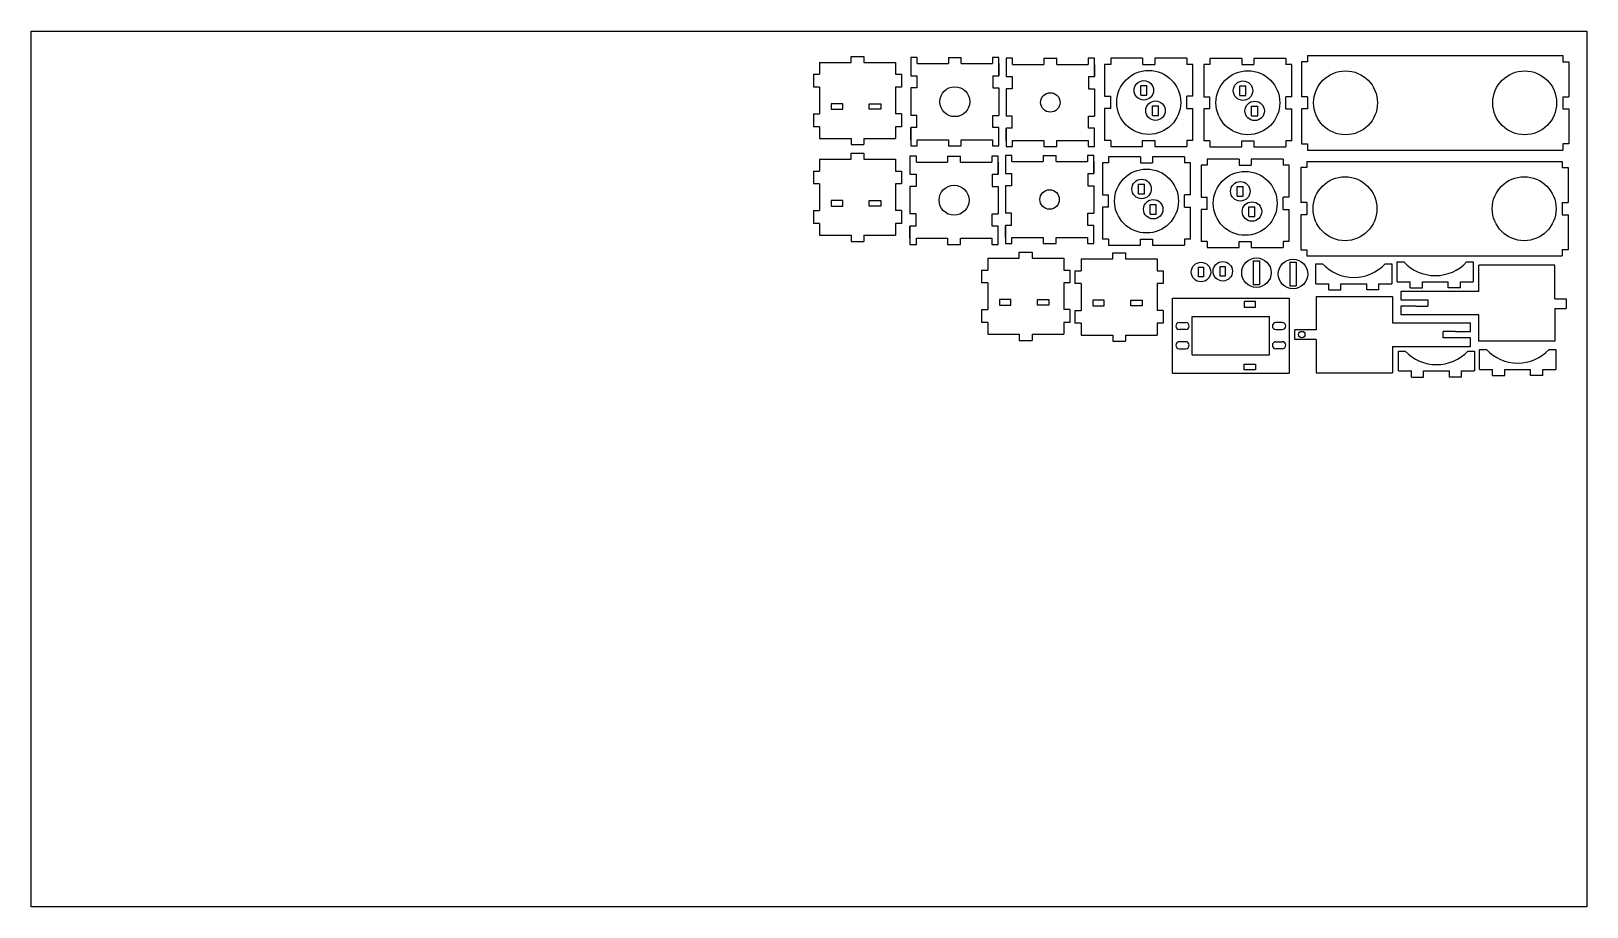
# Model space of a CAD drawing. Header units: inches. Extents: x 0 to 32, y -18 to 0.
import ezdxf

# ---------------------------------------------------------------- set-up
doc = ezdxf.new("R2010")
doc.units = ezdxf.units.IN
doc.header["$MEASUREMENT"] = 0
doc.layers.add('SLD-0', color=179, linetype='Continuous')

msp = doc.modelspace()

# ---------------------------------------------------------------- linework, layer by layer
at = {"color": 1}
for p, q in [((26.254, -0.504), (31.502, -0.504)), ((26.254, -2.444), (31.502, -2.444)), ((26.243, -2.68), (31.492, -2.68)), ((26.243, -4.62), (31.492, -4.62)), ((27.991, -4.782), (27.991, -5.192)), ((29.664, -4.744), (29.664, -5.154)), ((25.139, -4.902), (25.139, -5.027)), ((25.267, -4.902), (25.267, -5.027)), ((25.892, -4.929), (25.892, -5.054)), ((26.021, -4.929), (26.021, -5.054)), ((31.343, -4.807), (29.778, -4.807)), ((29.578, -5.349), (28.17, -5.349)), ((29.778, -5.349), (29.578, -5.349)), ((26.434, -5.456), (27.999, -5.456)), ((28.48, -5.525), (28.73, -5.525)), ((28.48, -5.653), (28.73, -5.653)), ((31.343, -5.698), (31.343, -6.372)), ((27.999, -5.998), (28.199, -5.998)), ((29.578, -5.83), (28.17, -5.83)), ((28.199, -5.998), (29.607, -5.998)), ((29.778, -5.83), (29.578, -5.83)), ((29.297, -6.175), (29.047, -6.175)), ((29.297, -6.303), (29.047, -6.303)), ((31.343, -6.372), (29.778, -6.372)), ((27.999, -6.479), (28.199, -6.479)), ((28.199, -6.479), (29.607, -6.479)), ((29.69, -6.575), (29.69, -6.985)), ((31.359, -6.545), (31.359, -6.955)), ((26.434, -7.025), (27.999, -7.025))]:
    msp.add_line(p, q, dxfattribs=at)
msp.add_lwpolyline([(0, 0), (32, 0), (32, -18), (0, -18)], close=True)
at = {"layer": 'SLD-0', "color": 1}
for p, q in [((16.866, -0.518), (17.13, -0.518)), ((16.866, -0.643), (16.866, -0.518)), ((17.13, -0.518), (17.13, -0.643)), ((18.224, -0.543), (18.092, -0.543)), ((18.092, -0.543), (18.092, -0.918)), ((18.224, -0.668), (18.224, -0.543)), ((18.867, -0.543), (19.131, -0.543)), ((18.867, -0.543), (18.867, -0.668)), ((19.131, -0.668), (19.131, -0.543)), ((19.906, -0.543), (19.774, -0.543)), ((19.774, -0.543), (19.774, -0.668)), ((19.906, -0.918), (19.906, -0.543)), ((20.189, -0.558), (20.057, -0.558)), ((20.057, -0.558), (20.057, -0.933)), ((20.189, -0.683), (20.189, -0.558)), ((20.832, -0.558), (21.096, -0.558)), ((20.832, -0.558), (20.832, -0.683)), ((21.096, -0.683), (21.096, -0.558)), ((21.872, -0.558), (21.74, -0.558)), ((21.74, -0.558), (21.74, -0.683)), ((21.872, -0.933), (21.872, -0.558)), ((22.863, -0.558), (22.206, -0.558)), ((22.206, -0.558), (22.206, -0.683)), ((22.863, -0.558), (22.863, -0.683)), ((23.113, -0.558), (23.113, -0.683)), ((23.77, -0.558), (23.113, -0.558)), ((23.77, -0.558), (23.77, -0.683)), ((24.902, -0.565), (24.245, -0.565)), ((24.245, -0.565), (24.245, -0.689)), ((24.902, -0.565), (24.902, -0.689)), ((25.152, -0.565), (25.152, -0.689)), ((25.809, -0.565), (25.152, -0.565)), ((25.809, -0.565), (25.809, -0.689)), ((26.129, -0.629), (26.129, -1.349)), ((26.129, -0.629), (26.129, -1.349)), ((26.254, -0.629), (26.129, -0.629)), ((26.254, -0.504), (26.254, -0.629)), ((31.502, -0.504), (31.502, -0.629)), ((31.502, -0.629), (31.627, -0.629)), ((31.627, -0.629), (31.627, -1.349)), ((31.627, -0.629), (31.627, -1.349)), ((16.091, -0.885), (16.091, -1.149)), ((16.091, -0.885), (16.216, -0.885)), ((16.216, -0.643), (16.866, -0.643)), ((16.216, -0.643), (16.216, -0.885)), ((17.13, -0.643), (17.781, -0.643)), ((17.781, -0.643), (17.781, -0.885)), ((17.781, -0.885), (17.906, -0.885)), ((17.906, -0.885), (17.906, -1.149)), ((18.092, -0.668), (18.092, -0.918)), ((18.092, -0.918), (18.217, -0.918)), ((18.217, -0.918), (18.217, -1.168)), ((18.224, -0.668), (18.867, -0.668)), ((19.131, -0.668), (19.774, -0.668)), ((19.781, -0.918), (19.781, -1.168)), ((19.781, -0.918), (19.906, -0.918)), ((19.906, -0.668), (19.906, -0.918)), ((20.057, -0.683), (20.057, -0.933)), ((20.057, -0.933), (20.182, -0.933)), ((20.182, -0.933), (20.182, -1.183)), ((20.189, -0.683), (20.832, -0.683)), ((21.096, -0.683), (21.74, -0.683)), ((21.747, -0.933), (21.747, -1.183)), ((21.747, -0.933), (21.872, -0.933)), ((21.872, -0.683), (21.872, -0.933)), ((22.081, -0.683), (22.081, -1.34)), ((22.206, -0.683), (22.081, -0.683)), ((22.863, -0.683), (23.113, -0.683)), ((23.895, -0.683), (23.77, -0.683)), ((23.895, -1.34), (23.895, -0.683)), ((24.12, -0.689), (24.12, -1.347)), ((24.245, -0.689), (24.12, -0.689)), ((24.902, -0.689), (25.152, -0.689)), ((25.934, -0.689), (25.809, -0.689)), ((25.934, -1.347), (25.934, -0.689)), ((16.216, -1.149), (16.091, -1.149)), ((16.216, -1.149), (16.216, -1.7)), ((17.781, -1.149), (17.781, -1.7)), ((17.906, -1.149), (17.781, -1.149)), ((18.092, -1.168), (18.092, -1.732)), ((18.217, -1.168), (18.092, -1.168)), ((19.781, -1.168), (19.906, -1.168)), ((19.906, -1.168), (19.906, -1.732)), ((20.057, -1.183), (20.057, -1.747)), ((20.182, -1.183), (20.057, -1.183)), ((21.747, -1.183), (21.872, -1.183)), ((21.872, -1.183), (21.872, -1.747)), ((22.825, -1.316), (22.825, -1.119)), ((22.825, -1.119), (22.95, -1.119)), ((22.95, -1.316), (22.95, -1.119)), ((24.863, -1.322), (24.863, -1.125)), ((24.863, -1.125), (24.988, -1.125)), ((24.988, -1.322), (24.988, -1.125)), ((16.693, -1.492), (16.457, -1.492)), ((16.457, -1.492), (16.457, -1.607)), ((16.693, -1.607), (16.693, -1.492)), ((17.24, -1.607), (17.24, -1.492)), ((17.24, -1.492), (17.476, -1.492)), ((17.476, -1.492), (17.476, -1.607)), ((22.081, -1.34), (22.206, -1.34)), ((22.081, -1.59), (22.081, -2.248)), ((22.206, -1.59), (22.081, -1.59)), ((22.206, -1.59), (22.206, -1.34)), ((22.825, -1.316), (22.95, -1.316)), ((23.065, -1.732), (23.065, -1.536)), ((23.065, -1.536), (23.19, -1.536)), ((23.19, -1.732), (23.19, -1.536)), ((23.77, -1.59), (23.77, -1.34)), ((23.895, -1.34), (23.77, -1.34)), ((23.77, -1.59), (23.895, -1.59)), ((23.895, -2.248), (23.895, -1.59)), ((24.12, -1.347), (24.245, -1.347)), ((24.12, -1.597), (24.12, -2.254)), ((24.245, -1.597), (24.12, -1.597)), ((24.245, -1.597), (24.245, -1.347)), ((24.863, -1.322), (24.988, -1.322)), ((25.104, -1.739), (25.104, -1.542)), ((25.104, -1.542), (25.229, -1.542)), ((25.229, -1.739), (25.229, -1.542)), ((25.809, -1.597), (25.809, -1.347)), ((25.934, -1.347), (25.809, -1.347)), ((25.809, -1.597), (25.934, -1.597)), ((25.934, -2.254), (25.934, -1.597)), ((26.254, -1.349), (26.129, -1.349)), ((26.254, -1.599), (26.129, -1.599)), ((26.129, -1.599), (26.129, -2.319)), ((26.129, -1.599), (26.129, -2.319)), ((26.254, -1.349), (26.254, -1.599)), ((26.254, -1.349), (26.254, -1.599)), ((31.502, -1.349), (31.502, -1.599)), ((31.502, -1.349), (31.627, -1.349)), ((31.502, -1.349), (31.502, -1.599)), ((31.502, -1.599), (31.627, -1.599)), ((31.627, -1.599), (31.627, -2.319)), ((31.627, -1.599), (31.627, -2.319)), ((16.091, -1.7), (16.091, -1.964)), ((16.091, -1.7), (16.216, -1.7)), ((16.457, -1.607), (16.693, -1.607)), ((17.476, -1.607), (17.24, -1.607)), ((17.906, -1.7), (17.781, -1.7)), ((17.906, -1.7), (17.906, -1.964)), ((18.217, -1.732), (18.092, -1.732)), ((18.217, -1.982), (18.217, -1.732)), ((19.781, -1.982), (19.781, -1.732)), ((19.781, -1.732), (19.906, -1.732)), ((20.182, -1.747), (20.057, -1.747)), ((20.182, -1.997), (20.182, -1.747)), ((21.747, -1.997), (21.747, -1.747)), ((21.747, -1.747), (21.872, -1.747)), ((23.065, -1.732), (23.19, -1.732)), ((25.104, -1.739), (25.229, -1.739)), ((16.216, -1.964), (16.091, -1.964)), ((16.216, -1.964), (16.216, -2.207)), ((16.216, -2.207), (16.866, -2.207)), ((16.866, -2.207), (16.866, -2.332)), ((17.13, -2.207), (17.781, -2.207)), ((17.13, -2.207), (17.13, -2.332)), ((17.781, -1.964), (17.781, -2.207)), ((17.906, -1.964), (17.781, -1.964)), ((18.092, -2.232), (18.092, -1.982)), ((18.217, -1.982), (18.092, -1.982)), ((18.092, -1.982), (18.092, -2.357)), ((18.224, -2.232), (18.867, -2.232)), ((18.224, -2.357), (18.224, -2.232)), ((18.867, -2.232), (18.867, -2.357)), ((19.131, -2.232), (19.774, -2.232)), ((19.131, -2.357), (19.131, -2.232)), ((19.774, -2.232), (19.774, -2.357)), ((19.906, -1.982), (19.781, -1.982)), ((19.906, -2.232), (19.906, -1.982)), ((19.906, -2.357), (19.906, -1.982)), ((20.057, -2.247), (20.057, -1.997)), ((20.182, -1.997), (20.057, -1.997)), ((20.057, -1.997), (20.057, -2.372)), ((21.872, -1.997), (21.747, -1.997)), ((21.872, -2.247), (21.872, -1.997)), ((21.872, -2.372), (21.872, -1.997)), ((16.866, -2.332), (17.13, -2.332)), ((16.866, -2.507), (17.13, -2.507)), ((16.866, -2.632), (16.866, -2.507)), ((17.13, -2.507), (17.13, -2.632)), ((18.092, -2.357), (18.224, -2.357)), ((18.867, -2.357), (19.131, -2.357)), ((19.774, -2.357), (19.906, -2.357)), ((20.174, -2.553), (20.042, -2.553)), ((20.042, -2.553), (20.042, -2.928)), ((20.057, -2.372), (20.189, -2.372)), ((20.174, -2.678), (20.174, -2.553)), ((20.189, -2.247), (20.832, -2.247)), ((20.189, -2.372), (20.189, -2.247)), ((20.817, -2.553), (21.081, -2.553)), ((20.817, -2.553), (20.817, -2.678)), ((20.832, -2.247), (20.832, -2.372)), ((20.832, -2.372), (21.096, -2.372)), ((21.081, -2.678), (21.081, -2.553)), ((21.096, -2.247), (21.74, -2.247)), ((21.096, -2.372), (21.096, -2.247)), ((21.857, -2.553), (21.725, -2.553)), ((21.725, -2.553), (21.725, -2.678)), ((21.74, -2.247), (21.74, -2.372)), ((21.74, -2.372), (21.872, -2.372)), ((21.857, -2.928), (21.857, -2.553)), ((22.206, -2.248), (22.081, -2.248)), ((22.206, -2.248), (22.206, -2.373)), ((22.206, -2.373), (22.863, -2.373)), ((22.863, -2.373), (22.863, -2.248)), ((22.863, -2.248), (23.113, -2.248)), ((23.113, -2.248), (23.113, -2.373)), ((23.113, -2.373), (23.77, -2.373)), ((23.895, -2.248), (23.77, -2.248)), ((23.77, -2.248), (23.77, -2.373)), ((24.245, -2.254), (24.12, -2.254)), ((24.245, -2.254), (24.245, -2.379)), ((24.245, -2.379), (24.902, -2.379)), ((24.902, -2.379), (24.902, -2.254)), ((24.902, -2.254), (25.152, -2.254)), ((25.152, -2.254), (25.152, -2.379)), ((25.152, -2.379), (25.809, -2.379)), ((25.934, -2.254), (25.809, -2.254)), ((25.809, -2.254), (25.809, -2.379)), ((26.129, -2.319), (26.254, -2.319)), ((26.254, -2.319), (26.254, -2.444)), ((31.627, -2.319), (31.502, -2.319)), ((31.502, -2.319), (31.502, -2.444)), ((16.091, -2.875), (16.091, -3.139)), ((16.091, -2.875), (16.216, -2.875)), ((16.216, -2.632), (16.866, -2.632)), ((16.216, -2.632), (16.216, -2.875)), ((17.13, -2.632), (17.781, -2.632)), ((17.781, -2.632), (17.781, -2.875)), ((17.781, -2.875), (17.906, -2.875)), ((17.906, -2.875), (17.906, -3.139)), ((18.209, -2.568), (18.077, -2.568)), ((18.077, -2.568), (18.077, -2.943)), ((18.077, -2.693), (18.077, -2.943)), ((18.209, -2.693), (18.209, -2.568)), ((18.209, -2.693), (18.852, -2.693)), ((18.852, -2.568), (19.116, -2.568)), ((18.852, -2.568), (18.852, -2.693)), ((19.116, -2.693), (19.116, -2.568)), ((19.116, -2.693), (19.759, -2.693)), ((19.891, -2.568), (19.759, -2.568)), ((19.759, -2.568), (19.759, -2.693)), ((19.891, -2.943), (19.891, -2.568)), ((19.891, -2.693), (19.891, -2.943)), ((20.042, -2.678), (20.042, -2.928)), ((20.174, -2.678), (20.817, -2.678)), ((21.081, -2.678), (21.725, -2.678)), ((21.857, -2.678), (21.857, -2.928)), ((22.035, -2.71), (22.035, -3.367)), ((22.16, -2.71), (22.035, -2.71)), ((22.817, -2.585), (22.16, -2.585)), ((22.16, -2.585), (22.16, -2.71)), ((22.817, -2.585), (22.817, -2.71)), ((22.817, -2.71), (23.067, -2.71)), ((23.067, -2.585), (23.067, -2.71)), ((23.724, -2.585), (23.067, -2.585)), ((23.724, -2.585), (23.724, -2.71)), ((23.849, -2.71), (23.724, -2.71)), ((23.849, -3.367), (23.849, -2.71)), ((24.065, -2.757), (24.065, -3.415)), ((24.189, -2.757), (24.065, -2.757)), ((24.847, -2.633), (24.189, -2.633)), ((24.189, -2.633), (24.189, -2.757)), ((24.847, -2.633), (24.847, -2.757)), ((24.847, -2.757), (25.097, -2.757)), ((25.097, -2.633), (25.097, -2.757)), ((25.754, -2.633), (25.097, -2.633)), ((25.754, -2.633), (25.754, -2.757)), ((25.879, -2.757), (25.754, -2.757)), ((25.879, -3.415), (25.879, -2.757)), ((26.118, -2.805), (26.118, -3.525)), ((26.118, -2.805), (26.118, -3.525)), ((26.243, -2.805), (26.118, -2.805)), ((26.243, -2.68), (26.243, -2.805)), ((31.492, -2.68), (31.492, -2.805)), ((31.492, -2.805), (31.617, -2.805)), ((31.617, -2.805), (31.617, -3.525)), ((31.617, -2.805), (31.617, -3.525)), ((16.216, -3.139), (16.091, -3.139)), ((16.216, -3.139), (16.216, -3.689)), ((17.781, -3.139), (17.781, -3.689)), ((17.906, -3.139), (17.781, -3.139)), ((18.077, -2.943), (18.202, -2.943)), ((18.077, -3.193), (18.077, -3.758)), ((18.202, -3.193), (18.077, -3.193)), ((18.202, -2.943), (18.202, -3.193)), ((19.766, -2.943), (19.766, -3.193)), ((19.766, -2.943), (19.891, -2.943)), ((19.766, -3.193), (19.891, -3.193)), ((19.891, -3.193), (19.891, -3.758)), ((20.042, -2.928), (20.167, -2.928)), ((20.042, -3.178), (20.042, -3.743)), ((20.167, -3.178), (20.042, -3.178)), ((20.167, -2.928), (20.167, -3.178)), ((21.732, -2.928), (21.732, -3.178)), ((21.732, -2.928), (21.857, -2.928)), ((21.732, -3.178), (21.857, -3.178)), ((21.857, -3.178), (21.857, -3.743)), ((22.778, -3.342), (22.778, -3.146)), ((22.778, -3.146), (22.903, -3.146)), ((22.903, -3.342), (22.903, -3.146)), ((24.808, -3.39), (24.808, -3.193)), ((24.808, -3.193), (24.933, -3.193)), ((24.933, -3.39), (24.933, -3.193)), ((16.693, -3.481), (16.457, -3.481)), ((16.457, -3.481), (16.457, -3.596)), ((16.693, -3.596), (16.693, -3.481)), ((17.24, -3.596), (17.24, -3.481)), ((17.24, -3.481), (17.476, -3.481)), ((17.476, -3.481), (17.476, -3.596)), ((22.035, -3.367), (22.16, -3.367)), ((22.16, -3.617), (22.16, -3.367)), ((22.778, -3.342), (22.903, -3.342)), ((23.724, -3.617), (23.724, -3.367)), ((23.849, -3.367), (23.724, -3.367)), ((24.065, -3.415), (24.189, -3.415)), ((24.189, -3.665), (24.189, -3.415)), ((24.808, -3.39), (24.933, -3.39)), ((25.754, -3.665), (25.754, -3.415)), ((25.879, -3.415), (25.754, -3.415)), ((16.091, -3.689), (16.091, -3.953)), ((16.091, -3.689), (16.216, -3.689)), ((16.457, -3.596), (16.693, -3.596)), ((17.476, -3.596), (17.24, -3.596)), ((17.906, -3.689), (17.781, -3.689)), ((17.906, -3.689), (17.906, -3.953)), ((18.202, -3.758), (18.077, -3.758)), ((18.202, -4.008), (18.202, -3.758)), ((19.766, -4.008), (19.766, -3.758)), ((19.766, -3.758), (19.891, -3.758)), ((20.167, -3.743), (20.042, -3.743)), ((20.167, -3.993), (20.167, -3.743)), ((21.732, -3.993), (21.732, -3.743)), ((21.732, -3.743), (21.857, -3.743)), ((22.035, -3.617), (22.035, -4.275)), ((22.16, -3.617), (22.035, -3.617)), ((23.019, -3.759), (23.019, -3.562)), ((23.019, -3.562), (23.144, -3.562)), ((23.019, -3.759), (23.144, -3.759)), ((23.144, -3.759), (23.144, -3.562)), ((23.724, -3.617), (23.849, -3.617)), ((23.849, -4.275), (23.849, -3.617)), ((24.065, -3.665), (24.065, -4.322)), ((24.189, -3.665), (24.065, -3.665)), ((25.048, -3.807), (25.048, -3.61)), ((25.048, -3.61), (25.173, -3.61)), ((25.048, -3.807), (25.173, -3.807)), ((25.173, -3.807), (25.173, -3.61)), ((25.754, -3.665), (25.879, -3.665)), ((25.879, -4.322), (25.879, -3.665)), ((26.243, -3.525), (26.118, -3.525)), ((26.243, -3.775), (26.118, -3.775)), ((26.118, -3.775), (26.118, -4.495)), ((26.118, -3.775), (26.118, -4.495)), ((26.243, -3.525), (26.243, -3.775)), ((26.243, -3.525), (26.243, -3.775)), ((31.492, -3.525), (31.492, -3.775)), ((31.492, -3.525), (31.617, -3.525)), ((31.492, -3.525), (31.492, -3.775)), ((31.492, -3.775), (31.617, -3.775)), ((31.617, -3.775), (31.617, -4.495)), ((31.617, -3.775), (31.617, -4.495)), ((16.216, -3.953), (16.091, -3.953)), ((16.216, -3.953), (16.216, -4.196)), ((17.781, -3.953), (17.781, -4.196)), ((17.906, -3.953), (17.781, -3.953)), ((18.077, -4.258), (18.077, -4.008)), ((18.202, -4.008), (18.077, -4.008)), ((18.077, -4.008), (18.077, -4.383)), ((19.891, -4.008), (19.766, -4.008)), ((19.891, -4.258), (19.891, -4.008)), ((19.891, -4.383), (19.891, -4.008)), ((20.042, -4.243), (20.042, -3.993)), ((20.167, -3.993), (20.042, -3.993)), ((20.042, -3.993), (20.042, -4.368)), ((21.857, -3.993), (21.732, -3.993)), ((21.857, -4.243), (21.857, -3.993)), ((21.857, -4.368), (21.857, -3.993)), ((16.216, -4.196), (16.866, -4.196)), ((16.866, -4.196), (16.866, -4.321)), ((16.866, -4.321), (17.13, -4.321)), ((17.13, -4.196), (17.781, -4.196)), ((17.13, -4.196), (17.13, -4.321)), ((18.077, -4.383), (18.209, -4.383)), ((18.209, -4.258), (18.852, -4.258)), ((18.209, -4.383), (18.209, -4.258)), ((18.852, -4.258), (18.852, -4.383)), ((18.852, -4.383), (19.116, -4.383)), ((19.116, -4.258), (19.759, -4.258)), ((19.116, -4.383), (19.116, -4.258)), ((19.759, -4.258), (19.759, -4.383)), ((19.759, -4.383), (19.891, -4.383)), ((20.042, -4.368), (20.174, -4.368)), ((20.174, -4.243), (20.817, -4.243)), ((20.174, -4.368), (20.174, -4.243)), ((20.817, -4.243), (20.817, -4.368)), ((20.817, -4.368), (21.081, -4.368)), ((21.081, -4.243), (21.725, -4.243)), ((21.081, -4.368), (21.081, -4.243)), ((21.725, -4.243), (21.725, -4.368)), ((21.725, -4.368), (21.857, -4.368)), ((22.16, -4.275), (22.035, -4.275)), ((22.16, -4.275), (22.16, -4.399)), ((22.16, -4.399), (22.817, -4.399)), ((22.817, -4.399), (22.817, -4.275)), ((22.817, -4.275), (23.067, -4.275)), ((23.067, -4.275), (23.067, -4.399)), ((23.067, -4.399), (23.724, -4.399)), ((23.849, -4.275), (23.724, -4.275)), ((23.724, -4.275), (23.724, -4.399)), ((24.189, -4.322), (24.065, -4.322)), ((24.189, -4.322), (24.189, -4.447)), ((24.189, -4.447), (24.847, -4.447)), ((24.847, -4.447), (24.847, -4.322)), ((24.847, -4.322), (25.097, -4.322)), ((25.097, -4.322), (25.097, -4.447)), ((25.097, -4.447), (25.754, -4.447)), ((25.879, -4.322), (25.754, -4.322)), ((25.754, -4.322), (25.754, -4.447)), ((19.676, -4.667), (20.326, -4.667)), ((19.676, -4.667), (19.676, -4.91)), ((20.326, -4.542), (20.59, -4.542)), ((20.326, -4.667), (20.326, -4.542)), ((20.59, -4.542), (20.59, -4.667)), ((20.59, -4.667), (21.241, -4.667)), ((21.241, -4.667), (21.241, -4.91)), ((21.596, -4.683), (22.246, -4.683)), ((21.596, -4.683), (21.596, -4.926)), ((22.246, -4.558), (22.51, -4.558)), ((22.246, -4.683), (22.246, -4.558)), ((22.51, -4.558), (22.51, -4.683)), ((22.51, -4.683), (23.161, -4.683)), ((23.161, -4.683), (23.161, -4.926)), ((25.139, -4.724), (25.267, -4.724)), ((25.139, -4.724), (25.139, -4.902)), ((25.267, -4.724), (25.267, -4.902)), ((25.892, -4.751), (26.021, -4.751)), ((25.892, -4.751), (25.892, -4.929)), ((26.021, -4.751), (26.021, -4.929)), ((26.118, -4.495), (26.243, -4.495)), ((26.243, -4.495), (26.243, -4.62)), ((26.426, -5.192), (26.426, -4.782)), ((26.426, -4.782), (26.563, -4.782)), ((27.854, -4.782), (27.991, -4.782)), ((28.099, -5.154), (28.099, -4.744)), ((28.099, -4.744), (28.236, -4.744)), ((29.527, -4.744), (29.664, -4.744)), ((31.617, -4.495), (31.492, -4.495)), ((31.492, -4.495), (31.492, -4.62)), ((19.551, -4.91), (19.551, -5.174)), ((19.551, -4.91), (19.676, -4.91)), ((21.241, -4.91), (21.365, -4.91)), ((21.365, -4.91), (21.365, -5.174)), ((21.471, -4.926), (21.471, -5.19)), ((21.471, -4.926), (21.596, -4.926)), ((23.161, -4.926), (23.286, -4.926)), ((23.286, -4.926), (23.286, -5.19)), ((24.121, -4.861), (24.006, -4.861)), ((24.006, -4.861), (24.006, -5.044)), ((24.006, -5.044), (24.121, -5.044)), ((24.121, -5.044), (24.121, -4.861)), ((24.568, -4.844), (24.453, -4.844)), ((24.453, -4.844), (24.453, -5.027)), ((24.453, -5.027), (24.568, -5.027)), ((24.568, -5.027), (24.568, -4.844)), ((25.139, -5.027), (25.139, -5.205)), ((25.267, -5.027), (25.267, -5.205)), ((25.892, -5.054), (25.892, -5.232)), ((26.021, -5.054), (26.021, -5.232)), ((29.778, -5.349), (29.778, -4.807)), ((31.343, -5.501), (31.343, -4.817)), ((19.676, -5.174), (19.551, -5.174)), ((19.676, -5.174), (19.676, -5.725)), ((21.241, -5.174), (21.241, -5.725)), ((21.365, -5.174), (21.241, -5.174)), ((21.596, -5.19), (21.471, -5.19)), ((21.596, -5.19), (21.596, -5.741)), ((23.161, -5.19), (23.161, -5.741)), ((23.286, -5.19), (23.161, -5.19)), ((25.139, -5.205), (25.267, -5.205)), ((25.892, -5.232), (26.021, -5.232)), ((26.426, -5.192), (26.692, -5.192)), ((26.692, -5.317), (26.692, -5.192)), ((26.692, -5.317), (26.942, -5.317)), ((26.942, -5.317), (26.942, -5.192)), ((26.942, -5.192), (27.474, -5.192)), ((27.474, -5.317), (27.474, -5.192)), ((27.724, -5.317), (27.474, -5.317)), ((27.724, -5.317), (27.724, -5.192)), ((27.724, -5.192), (27.991, -5.192)), ((28.099, -5.154), (28.366, -5.154)), ((28.17, -5.349), (28.17, -5.525)), ((28.366, -5.279), (28.366, -5.154)), ((28.366, -5.279), (28.616, -5.279)), ((28.616, -5.279), (28.616, -5.154)), ((28.616, -5.154), (29.148, -5.154)), ((29.148, -5.279), (29.148, -5.154)), ((29.398, -5.279), (29.148, -5.279)), ((29.398, -5.279), (29.398, -5.154)), ((29.398, -5.154), (29.664, -5.154)), ((19.551, -5.725), (19.551, -5.989)), ((19.551, -5.725), (19.676, -5.725)), ((20.153, -5.517), (19.917, -5.517)), ((19.917, -5.517), (19.917, -5.632)), ((19.917, -5.632), (20.153, -5.632)), ((20.153, -5.632), (20.153, -5.517)), ((20.7, -5.632), (20.7, -5.517)), ((20.7, -5.517), (20.936, -5.517)), ((20.936, -5.632), (20.7, -5.632)), ((20.936, -5.517), (20.936, -5.632)), ((21.365, -5.725), (21.241, -5.725)), ((21.365, -5.725), (21.365, -5.989)), ((21.471, -5.741), (21.471, -6.005)), ((21.471, -5.741), (21.596, -5.741)), ((22.074, -5.533), (21.838, -5.533)), ((21.838, -5.533), (21.838, -5.648)), ((21.838, -5.648), (22.074, -5.648)), ((22.074, -5.648), (22.074, -5.533)), ((22.62, -5.648), (22.62, -5.533)), ((22.62, -5.533), (22.856, -5.533)), ((22.856, -5.648), (22.62, -5.648)), ((22.856, -5.533), (22.856, -5.648)), ((23.286, -5.741), (23.161, -5.741)), ((23.286, -5.741), (23.286, -6.005)), ((23.478, -5.49), (25.873, -5.49)), ((23.478, -7.028), (23.478, -5.49)), ((25.187, -5.558), (24.951, -5.558)), ((24.951, -5.558), (24.951, -5.673)), ((24.951, -5.673), (25.187, -5.673)), ((25.187, -5.673), (25.187, -5.558)), ((25.873, -5.49), (25.873, -7.028)), ((26.434, -5.456), (26.434, -6.14)), ((27.999, -5.456), (27.999, -5.998)), ((28.17, -5.525), (28.48, -5.525)), ((28.48, -5.653), (28.17, -5.653)), ((28.17, -5.653), (28.17, -5.83)), ((28.73, -5.525), (28.73, -5.653)), ((31.343, -5.501), (31.575, -5.501)), ((31.343, -5.698), (31.575, -5.698)), ((31.575, -5.501), (31.575, -5.698)), ((19.676, -5.989), (19.551, -5.989)), ((19.676, -5.989), (19.676, -6.232)), ((21.241, -5.989), (21.241, -6.232)), ((21.365, -5.989), (21.241, -5.989)), ((21.596, -6.005), (21.471, -6.005)), ((21.596, -6.005), (21.596, -6.248)), ((23.161, -6.005), (23.161, -6.248)), ((23.286, -6.005), (23.161, -6.005)), ((23.618, -5.99), (23.747, -5.99)), ((23.878, -5.865), (25.473, -5.865)), ((23.878, -6.653), (23.878, -5.865)), ((25.473, -6.653), (25.473, -5.865)), ((25.733, -5.99), (25.603, -5.99)), ((29.607, -6.175), (29.607, -5.998)), ((29.778, -6.372), (29.778, -5.83)), ((19.676, -6.232), (20.326, -6.232)), ((20.326, -6.232), (20.326, -6.356)), ((20.326, -6.356), (20.59, -6.356)), ((20.59, -6.232), (21.241, -6.232)), ((20.59, -6.232), (20.59, -6.356)), ((21.596, -6.248), (22.246, -6.248)), ((22.246, -6.248), (22.246, -6.373)), ((22.246, -6.373), (22.51, -6.373)), ((22.51, -6.248), (23.161, -6.248)), ((22.51, -6.248), (22.51, -6.373)), ((23.747, -6.135), (23.618, -6.135)), ((23.747, -6.383), (23.618, -6.383)), ((25.603, -6.135), (25.733, -6.135)), ((25.603, -6.383), (25.733, -6.383)), ((26.434, -6.14), (25.992, -6.14)), ((25.992, -6.337), (25.992, -6.14)), ((26.434, -6.337), (25.992, -6.337)), ((26.434, -6.337), (26.434, -7.021)), ((29.047, -6.303), (29.047, -6.175)), ((29.297, -6.175), (29.607, -6.175)), ((29.607, -6.303), (29.297, -6.303)), ((29.607, -6.479), (29.607, -6.303)), ((23.618, -6.528), (23.747, -6.528)), ((23.878, -6.653), (25.473, -6.653)), ((25.733, -6.528), (25.603, -6.528)), ((27.999, -6.479), (27.999, -7.021)), ((28.125, -6.985), (28.125, -6.575)), ((28.125, -6.575), (28.262, -6.575)), ((29.553, -6.575), (29.69, -6.575)), ((29.794, -6.955), (29.794, -6.545)), ((29.794, -6.545), (29.931, -6.545)), ((31.222, -6.545), (31.359, -6.545)), ((23.478, -7.028), (25.873, -7.028)), ((24.951, -6.96), (24.951, -6.845)), ((24.951, -6.845), (25.187, -6.845)), ((25.187, -6.96), (24.951, -6.96)), ((25.187, -6.845), (25.187, -6.96)), ((28.125, -6.985), (28.391, -6.985)), ((28.391, -7.11), (28.391, -6.985)), ((28.641, -7.11), (28.641, -6.985)), ((28.641, -6.985), (29.174, -6.985)), ((29.174, -7.11), (29.174, -6.985)), ((29.424, -7.11), (29.424, -6.985)), ((29.424, -6.985), (29.69, -6.985)), ((29.794, -6.955), (30.06, -6.955)), ((30.06, -7.08), (30.06, -6.955)), ((30.31, -7.08), (30.31, -6.955)), ((30.31, -6.955), (30.843, -6.955)), ((30.843, -7.08), (30.843, -6.955)), ((31.093, -7.08), (31.093, -6.955)), ((31.093, -6.955), (31.359, -6.955)), ((28.391, -7.11), (28.641, -7.11)), ((29.424, -7.11), (29.174, -7.11)), ((30.06, -7.08), (30.31, -7.08)), ((31.093, -7.08), (30.843, -7.08))]:
    msp.add_line(p, q, dxfattribs=at)
for centre, radius in [((22.988, -1.465), 0.657), ((25.027, -1.472), 0.657), ((27.036, -1.474), 0.657), ((30.72, -1.474), 0.657), ((18.999, -1.45), 0.308), ((20.964, -1.465), 0.2), ((22.887, -1.217), 0.2), ((24.926, -1.224), 0.2), ((23.127, -1.634), 0.2), ((25.166, -1.64), 0.2), ((22.942, -3.492), 0.657), ((18.984, -3.475), 0.308), ((22.841, -3.244), 0.2), ((24.972, -3.54), 0.657), ((24.871, -3.292), 0.2), ((27.025, -3.65), 0.657), ((30.71, -3.65), 0.657), ((20.949, -3.46), 0.2), ((23.081, -3.661), 0.2), ((25.111, -3.708), 0.2), ((24.063, -4.952), 0.2), ((24.511, -4.936), 0.2), ((25.203, -4.964), 0.303), ((25.956, -4.992), 0.303), ((26.136, -6.236), 0.065)]:
    msp.add_circle(centre, radius, dxfattribs=at)
for centre, radius, start, end in [((27.208, -4.176), 0.885, 223.1956, 316.8044), ((28.882, -4.139), 0.885, 223.1956, 316.8044), ((23.618, -6.062), 0.0725, 90, 270), ((23.747, -6.062), 0.0725, 270, 90), ((25.603, -6.062), 0.0725, 90, 270), ((25.733, -6.062), 0.0725, 270, 90), ((23.618, -6.456), 0.0725, 90, 270), ((23.747, -6.456), 0.0725, 270, 90), ((25.603, -6.456), 0.0725, 90, 270), ((25.733, -6.456), 0.0725, 270, 90), ((28.907, -5.969), 0.885, 223.1956, 316.8044), ((30.577, -5.939), 0.885, 223.1956, 316.8044)]:
    msp.add_arc(centre, radius, start, end, dxfattribs=at)

doc.saveas('drawing.dxf')
